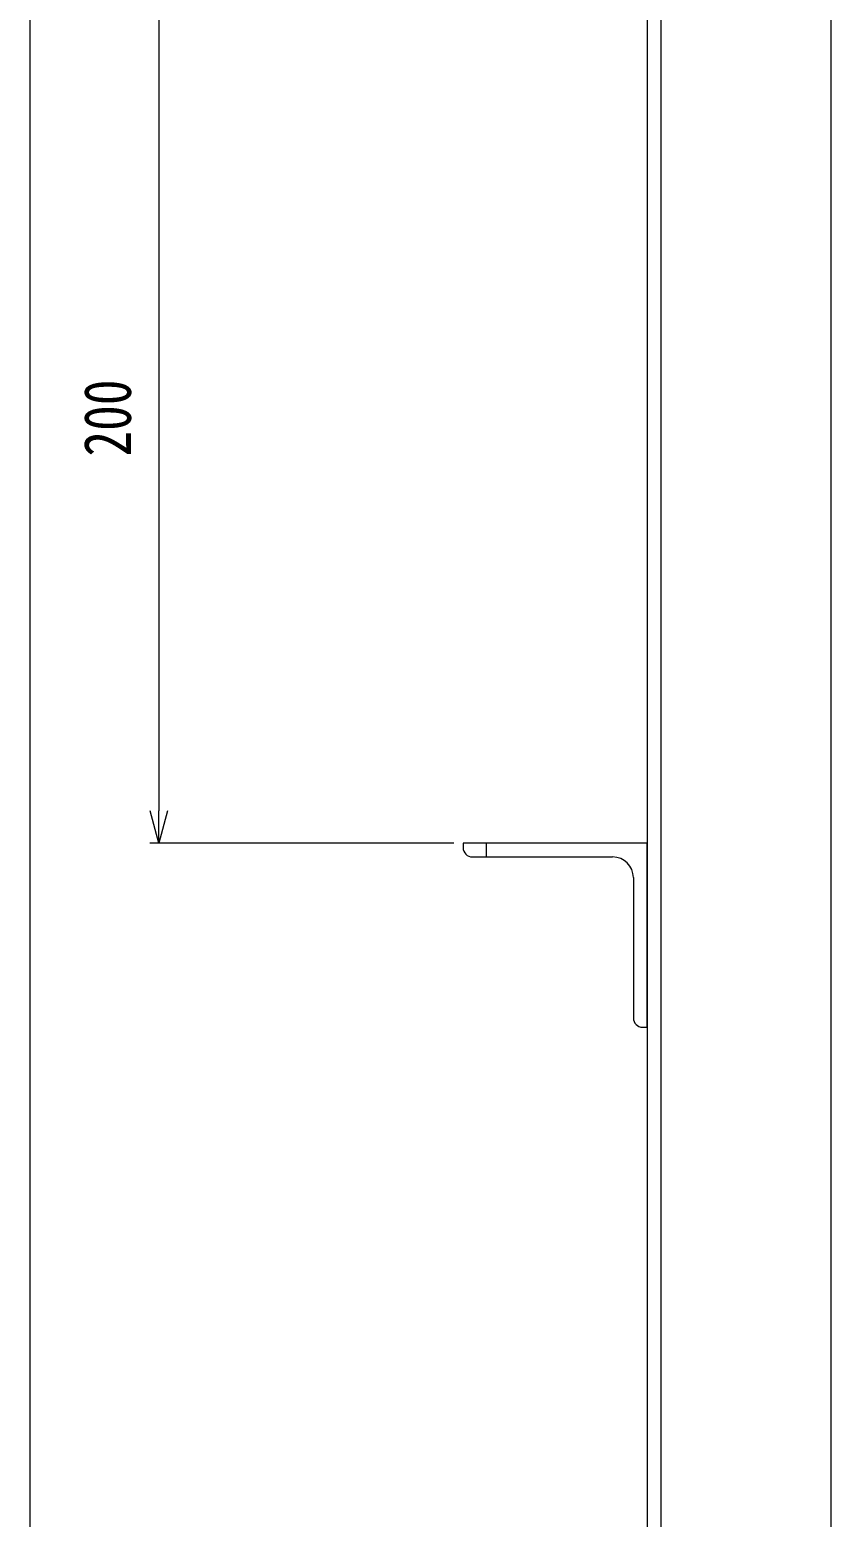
# Model space of a CAD drawing. Units: millimetres at full size. Extents: x -5218 to 5218, y -4308 to 3712.
# Drawn here: x -4346.8 to -4172.6, y -2406.8 to -2083.6 of the extents above; entities that cross this region are included whole.
import ezdxf
from ezdxf.enums import TextEntityAlignment as Align

# ---------------------------------------------------------------- set-up
doc = ezdxf.new("R2010")
doc.units = ezdxf.units.MM
doc.header["$LTSCALE"] = 1.2
for name, color, linetype, lineweight in [('0-1_01_外形線', 134, 'Continuous', 9), ('0-2_03_かくれ線', 5, 'Continuous', 9), ('0-C_07_寸法線', 3, 'Continuous', 9)]:
    doc.layers.add(name, color=color, linetype=linetype, lineweight=lineweight)
doc.styles.add('ＭＳ ゴシック', font='')
doc.styles.get('ＭＳ ゴシック').set_extended_font_data('MS Gothic')

# ---------------------------------------------------------------- blocks, each defined once
blk = doc.blocks.new('_Open30')
at = {"layer": '0-C_07_寸法線'}
blk.add_line((0, 0), (-1, 0), dxfattribs=at)
blk.add_lwpolyline([(-1, 0.2679), (0, 0), (-1, -0.2679)], dxfattribs=at)

msp = doc.modelspace()

# ---------------------------------------------------------------- linework, layer by layer
at = {"layer": '0-1_01_外形線'}
for p, q in [((-4252.583, -2260.312), (-4252.583, -2261.312)), ((-4247.583, -2260.312), (-4247.583, -2263.312)), ((-4250.583, -2263.312), (-4220.083, -2263.312)), ((-4215.583, -2267.812), (-4215.583, -2298.312))]:
    msp.add_line(p, q, dxfattribs=at)
for points in [[(-4172.583, -3220.311), (-4172.583, -2060.312), (-4212.583, -2060.312), (-4212.583, -3220.311)], [(-4213.583, -2300.312), (-4212.583, -2300.312), (-4212.583, -2260.312), (-4252.583, -2260.312)]]:
    msp.add_lwpolyline(points, dxfattribs=at)
for centre, radius, start, end in [((-4250.583, -2261.312), 2, 180, 270), ((-4220.083, -2267.812), 4.5, 0, 90), ((-4213.583, -2298.312), 2, 180, 270)]:
    msp.add_arc(centre, radius, start, end, dxfattribs=at)
at = {"layer": '0-2_03_かくれ線'}
msp.add_line((-4209.583, -2060.312), (-4209.583, -3410.311), dxfattribs=at)
at = {"layer": '0-C_07_寸法線'}
for p, q in [((-4346.75, -2027.312), (-4346.75, -3403.311)), ((-4318.684, -2067.312), (-4318.684, -2253.312)), ((-4254.583, -2260.312), (-4320.684, -2260.312))]:
    msp.add_line(p, q, dxfattribs=at)

# ---------------------------------------------------------------- block references
at = {"layer": '0-C_07_寸法線', "xscale": 7, "yscale": 7, "rotation": 270}
msp.add_blockref('_Open30', (-4318.684, -2260.312), dxfattribs=at)

# ---------------------------------------------------------------- texts
at = {"layer": '0-C_07_寸法線', "color": 134, "style": 'ＭＳ ゴシック', "width": 0.8}
msp.add_text('200', height=10.26, rotation=90, dxfattribs=at).set_placement((-4321.684, -2176.312), align=Align.BOTTOM_LEFT)

doc.saveas('drawing.dxf')
